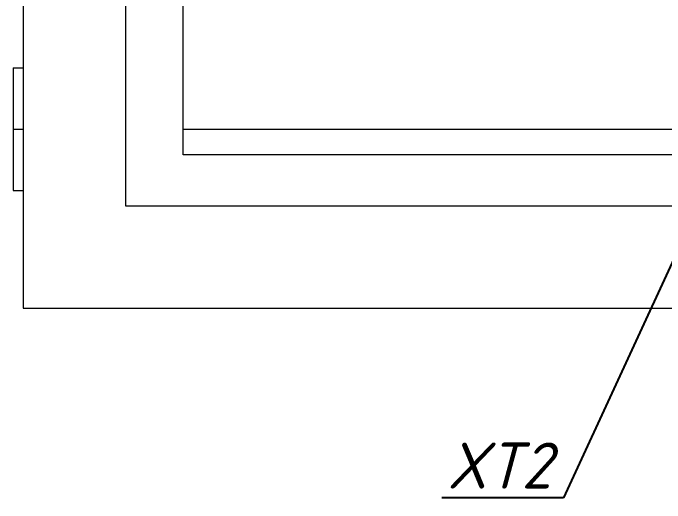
# Model space of a CAD drawing. Extents: x -319 to 3117, y -991 to 292.
# Drawn here: x 2350.7 to 2478, y -691.7 to -596 of the extents above; entities that cross this region are included whole.
import ezdxf
from ezdxf import colors
from ezdxf.entities.mleader import LeaderData, LeaderLine
from ezdxf.math import Vec2, Vec3

# ---------------------------------------------------------------- set-up
doc = ezdxf.new("R2010")
doc.units = 0
doc.layers.get('0').update_dxf_attribs({"lineweight": 15})
doc.styles.get("Standard").update_dxf_attribs({"font": 'GOST_Common Italic_0.ttf'})

msp = doc.modelspace()

# ---------------------------------------------------------------- linework, layer by layer
at = {"color": 0, "linetype": 'Continuous', "lineweight": 20, "extrusion": (0, 1, -2.22045e-16)}
for p, q in [((2352.661, -3.639), (2352.661, -653.639)), ((2372.661, -23.639), (2372.661, -633.639)), ((2350.661, -606.639), (2350.661, -618.639)), ((2350.661, -606.639), (2352.661, -606.639)), ((2350.661, -618.639), (2352.661, -618.639)), ((2350.661, -618.639), (2350.661, -630.639)), ((2350.661, -630.639), (2352.661, -630.639)), ((2372.661, -633.639), (2832.661, -633.639)), ((2352.661, -653.639), (2852.661, -653.639))]:
    msp.add_line(p, q, dxfattribs=at)
at = {"color": 0, "linetype": 'Continuous', "lineweight": 15, "extrusion": (0, 1, -2.22045e-16)}
for p, q in [((2383.861, -623.639), (2383.861, -33.639)), ((2383.861, -618.639), (2822.69, -618.639)), ((2822.69, -623.639), (2383.861, -623.639))]:
    msp.add_line(p, q, dxfattribs=at)

# ---------------------------------------------------------------- leaders
at = {"lineweight": 15}
ml = msp.add_multileader_mtext('Standard', dxfattribs=at)
ml.set_content('XT2', color=256)
ml.set_leader_properties()
ml.build(insert=Vec2(0, 0))
ml.multileader.update_dxf_attribs({"text_right_attachment_type": 6, "dogleg_length": 0.36, "arrow_head_size": 10})
ctx = ml.context
ctx.base_point, ctx.char_height, ctx.arrow_head_size, ctx.plane_origin = Vec3(2431.599, -684.389), 9, 10, Vec3(2375.81, -750.066)
ctx.right_attachment, ctx.text_align_type = 6, 2
notes = []
notes.append((ctx, [(0, (1, 1, 0), (2458.187, -690.689), (-1, 0), 0.36, [(0, [(2505.021, -589.15)], 0, [])])]))
ctx.mtext.insert, ctx.mtext.alignment, ctx.mtext.flow_direction = Vec3(2455.827, -679.889), 3, 5
for ctx, leaders in notes:
    for number, flags, end, landing, length, lines in leaders:
        leader = LeaderData()
        leader.index, (leader.has_last_leader_line, leader.has_dogleg_vector, leader.attachment_direction) = number, flags
        leader.last_leader_point, leader.dogleg_vector, leader.dogleg_length = Vec3(end), Vec3(landing), length
        for number, points, colour, breaks in lines:
            line = LeaderLine()
            line.index, line.vertices, line.color, line.breaks = number, Vec3.list(points), colors.encode_raw_color(colour), breaks
            leader.lines.append(line)
        ctx.leaders.append(leader)

doc.saveas('drawing.dxf')
